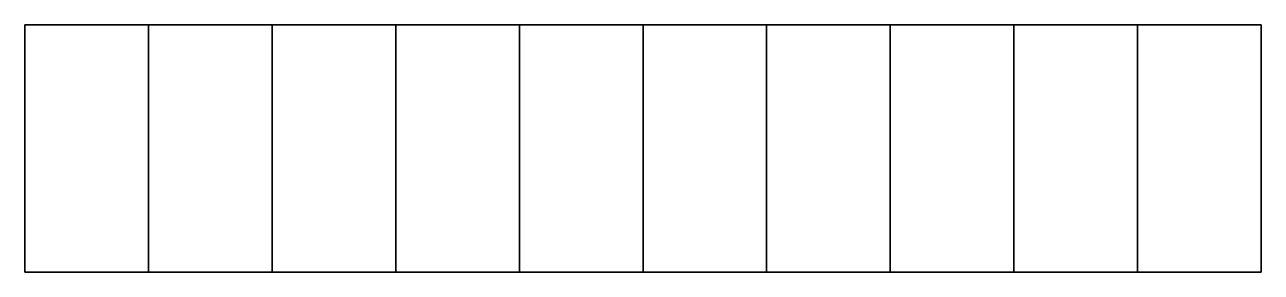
# Model space of a CAD drawing. Header units: millimetres. Extents: x 0 to 100, y 0 to 20.
import ezdxf

# ---------------------------------------------------------------- set-up
doc = ezdxf.new("R2010")
doc.units = ezdxf.units.MM

msp = doc.modelspace()

# ---------------------------------------------------------------- linework, layer by layer
at = {"color": 7, "lineweight": 35}
for p, q in [((100, 20), (0, 20)), ((0, 20), (0, 0)), ((10, 20), (10, 0)), ((20, 20), (20, 0)), ((30, 20), (30, 0)), ((40, 20), (40, 0)), ((50, 20), (50, 0)), ((60, 20), (60, 0)), ((70, 20), (70, 0)), ((80, 20), (80, 0)), ((90, 20), (90, 0)), ((100, 0), (100, 20)), ((0, 0), (100, 0))]:
    msp.add_line(p, q, dxfattribs=at)

doc.saveas('drawing.dxf')
